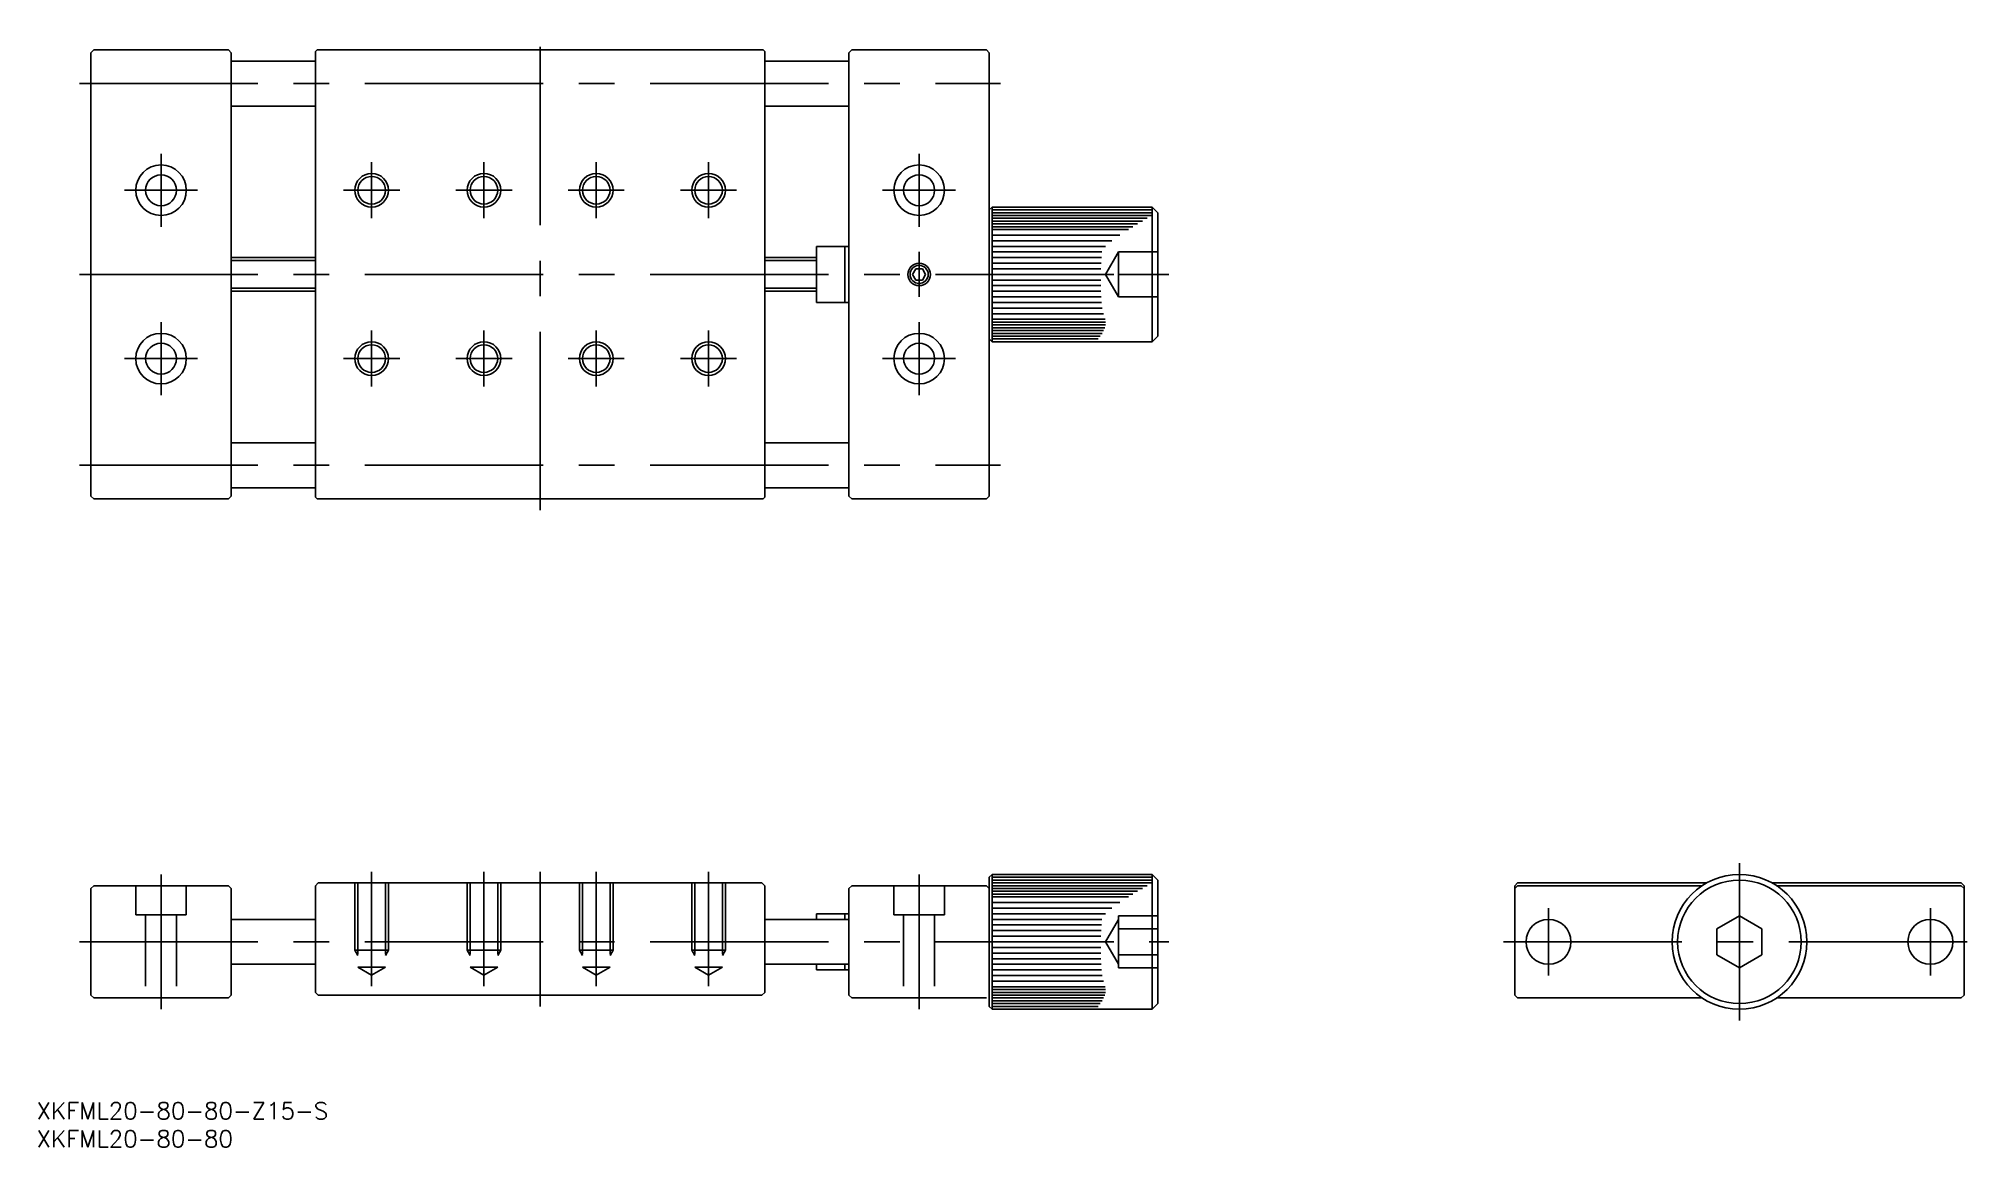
# Model space of a CAD drawing. Extents: x -303 to 42, y -37 to 161.
import ezdxf

# ---------------------------------------------------------------- set-up
doc = ezdxf.new("R2010")
doc.units = 0
doc.linetypes.add('CENTER', pattern=[50.8, 31.75, -6.35, 6.35, -6.35])
doc.linetypes.add('DASHED', pattern=[19.05, 12.7, -6.35])
doc.layers.get('0').update_dxf_attribs({"linetype": 'CONTINUOUS'})
doc.layers.add('CENTER', color=1, linetype='CONTINUOUS')
doc.styles.get("Standard").update_dxf_attribs({"font": 'txt.shx', "height": 3, "bigfont": 'bigfont.shx'})

msp = doc.modelspace()

# ---------------------------------------------------------------- linework, layer by layer
at = {"color": 7, "linetype": 'CONTINUOUS'}
for p, q in [((-293.09, 158.93), (-293.59, 158.43)), ((-269.09, 158.93), (-293.09, 158.93)), ((-269.09, 158.93), (-268.59, 158.43)), ((-253.29, 158.93), (-253.59, 158.63)), ((-253.29, 158.93), (-173.89, 158.93)), ((-173.59, 158.63), (-173.89, 158.93)), ((-158.09, 158.93), (-158.59, 158.43)), ((-158.09, 158.93), (-134.09, 158.93)), ((-134.09, 158.93), (-133.59, 158.43)), ((-293.59, 79.43), (-293.59, 158.43)), ((-268.59, 79.43), (-268.59, 158.43)), ((-253.59, 156.93), (-268.59, 156.93)), ((-253.59, 79.23), (-253.59, 158.63)), ((-173.59, 158.63), (-173.59, 79.23)), ((-158.59, 156.93), (-173.59, 156.93)), ((-158.59, 79.43), (-158.59, 158.43)), ((-133.59, 79.43), (-133.59, 158.43)), ((-253.59, 148.93), (-268.59, 148.93)), ((-158.59, 148.93), (-173.59, 148.93)), ((-133.09, 130.93), (-133.59, 130.43)), ((-133.59, 130.43), (-133.59, 107.43)), ((-133.09, 130.93), (-104.59, 130.93)), ((-133.09, 130.93), (-133.09, 106.93)), ((-133.09, 130.43), (-104.59, 130.43)), ((-104.59, 129.93), (-133.09, 129.93)), ((-133.09, 129.43), (-104.59, 129.43)), ((-105.46, 128.93), (-133.09, 128.93)), ((-133.09, 128.43), (-106.32, 128.43)), ((-107.17, 127.93), (-133.09, 127.93)), ((-104.59, 130.93), (-104.59, 106.93)), ((-103.59, 129.93), (-104.59, 130.93)), ((-103.59, 129.93), (-103.59, 107.93)), ((-133.09, 127.43), (-108, 127.43)), ((-108.82, 126.93), (-133.09, 126.93)), ((-133.09, 125.93), (-110.37, 125.93)), ((-111.78, 124.93), (-133.09, 124.93)), ((-268.59, 121.93), (-253.59, 121.93)), ((-173.59, 121.93), (-164.39, 121.93)), ((-164.39, 113.93), (-164.39, 123.93)), ((-164.39, 123.93), (-159.29, 123.93)), ((-159.29, 113.93), (-159.29, 123.93)), ((-159.29, 123.93), (-158.59, 123.93)), ((-133.09, 123.93), (-112.89, 123.93)), ((-113.53, 122.93), (-133.09, 122.93)), ((-133.09, 121.93), (-113.63, 121.93)), ((-113.68, 120.93), (-133.09, 120.93)), ((-146.66, 119.93), (-147.24, 118.93)), ((-147.24, 118.93), (-146.66, 117.93)), ((-145.51, 119.93), (-146.66, 119.93)), ((-146.66, 117.93), (-145.51, 117.93)), ((-144.93, 118.93), (-145.51, 119.93)), ((-145.51, 117.93), (-144.93, 118.93)), ((-133.09, 119.93), (-113.71, 119.93)), ((-113.72, 117.93), (-133.09, 117.93)), ((-268.59, 115.93), (-253.59, 115.93)), ((-173.59, 115.93), (-164.39, 115.93)), ((-164.39, 113.93), (-159.29, 113.93)), ((-159.29, 113.93), (-158.59, 113.93)), ((-133.09, 116.93), (-113.72, 116.93)), ((-113.7, 115.93), (-133.09, 115.93)), ((-133.09, 114.93), (-113.68, 114.93)), ((-113.63, 113.93), (-133.09, 113.93)), ((-113.51, 112.93), (-133.09, 112.93)), ((-133.09, 111.93), (-113.25, 111.93)), ((-112.96, 110.93), (-133.09, 110.93)), ((-133.09, 110.43), (-112.88, 110.43)), ((-133.09, 106.93), (-133.59, 107.43)), ((-112.89, 109.93), (-133.09, 109.93)), ((-133.09, 109.43), (-113.02, 109.43)), ((-113.23, 108.93), (-133.09, 108.93)), ((-133.09, 108.43), (-113.51, 108.43)), ((-113.85, 107.93), (-133.09, 107.93)), ((-133.09, 107.43), (-114.21, 107.43)), ((-104.59, 106.93), (-133.09, 106.93)), ((-104.59, 106.93), (-103.59, 107.93)), ((-253.59, 88.93), (-268.59, 88.93)), ((-158.59, 88.93), (-173.59, 88.93)), ((-293.09, 78.93), (-293.59, 79.43)), ((-268.59, 79.43), (-269.09, 78.93)), ((-253.59, 80.93), (-268.59, 80.93)), ((-158.59, 80.93), (-173.59, 80.93)), ((-158.09, 78.93), (-158.59, 79.43)), ((-133.59, 79.43), (-134.09, 78.93)), ((-293.09, 78.93), (-269.09, 78.93)), ((-253.59, 79.23), (-253.29, 78.93)), ((-173.89, 78.93), (-253.29, 78.93)), ((-173.59, 79.23), (-173.89, 78.93)), ((-134.09, 78.93), (-158.09, 78.93)), ((-253.09, 10.5), (-253.59, 10)), ((-174.09, 10.5), (-253.09, 10.5)), ((-174.09, 10.5), (-173.59, 10)), ((-133.09, 12), (-133.59, 11.5)), ((-133.59, 11.5), (-133.59, -11.5)), ((-133.09, 12), (-104.59, 12)), ((-133.09, 12), (-133.09, -12)), ((-133.09, 11.5), (-104.59, 11.5)), ((-104.59, 11), (-133.09, 11)), ((-133.09, 10.5), (-104.59, 10.5)), ((-104.59, 12), (-104.59, -12)), ((-103.59, 11), (-104.59, 12)), ((-103.59, 11), (-103.59, -11)), ((-39.5, 10.5), (-40, 10)), ((-5.81, 10.5), (-39.5, 10.5)), ((39.5, 10.5), (5.81, 10.5)), ((40, 10), (39.5, 10.5)), ((-293.09, 10), (-293.59, 9.5)), ((-293.59, 9.5), (-293.59, -9.5)), ((-269.09, 10), (-293.09, 10)), ((-269.09, 10), (-268.59, 9.5)), ((-268.59, -9.5), (-268.59, 9.5)), ((-253.59, 10), (-253.59, -9)), ((-173.59, -9), (-173.59, 10)), ((-158.59, 9.5), (-158.09, 10)), ((-158.59, 9.5), (-158.59, -9.5)), ((-134.09, 10), (-158.09, 10)), ((-134.09, 10), (-133.59, 9.5)), ((-133.59, -9.5), (-133.59, 9.5)), ((-105.46, 10), (-133.09, 10)), ((-133.09, 9.5), (-106.32, 9.5)), ((-107.17, 9), (-133.09, 9)), ((-133.09, 8.5), (-108, 8.5)), ((-108.82, 8), (-133.09, 8)), ((-133.09, 7), (-110.37, 7)), ((-40, 10), (-40, -9.5)), ((-39.5, 10), (-40, 9.5)), ((-6.63, 10), (-39.5, 10)), ((39.5, 10), (6.63, 10)), ((39.5, 10), (40, 9.5)), ((40, -9.5), (40, 10)), ((-268.59, 4), (-253.59, 4)), ((-173.59, 4), (-158.59, 4)), ((-164.39, 4), (-164.39, 5)), ((-164.39, 5), (-159.29, 5)), ((-159.29, 4), (-159.29, 5)), ((-159.29, 5), (-158.59, 5)), ((-111.78, 6), (-133.09, 6)), ((-133.09, 5), (-112.89, 5)), ((-113.53, 4), (-133.09, 4)), ((0, 4.62), (-4, 2.31)), ((4, 2.31), (0, 4.62)), ((-133.09, 3), (-113.63, 3)), ((-113.68, 2), (-133.09, 2)), ((-133.09, 1), (-113.71, 1)), ((-4, 2.31), (-4, -2.31)), ((4, -2.31), (4, 2.31)), ((-113.72, -1), (-133.09, -1)), ((-133.09, -2), (-113.72, -2)), ((-113.7, -3), (-133.09, -3)), ((-4, -2.31), (0, -4.62)), ((0, -4.62), (4, -2.31)), ((-268.59, -4), (-253.59, -4)), ((-173.59, -4), (-158.59, -4)), ((-164.39, -5), (-164.39, -4)), ((-164.39, -5), (-159.29, -5)), ((-159.29, -5), (-159.29, -4)), ((-159.29, -5), (-158.59, -5)), ((-133.09, -4), (-113.68, -4)), ((-113.63, -5), (-133.09, -5)), ((-113.51, -6), (-133.09, -6)), ((-293.09, -10), (-293.59, -9.5)), ((-293.09, -10), (-269.09, -10)), ((-268.59, -9.5), (-269.09, -10)), ((-253.59, -9), (-253.09, -9.5)), ((-253.09, -9.5), (-174.09, -9.5)), ((-173.59, -9), (-174.09, -9.5)), ((-158.59, -9.5), (-158.09, -10)), ((-158.09, -10), (-134.09, -10)), ((-133.09, -7), (-113.25, -7)), ((-112.96, -8), (-133.09, -8)), ((-133.09, -8.5), (-112.88, -8.5)), ((-112.89, -9), (-133.09, -9)), ((-133.09, -9.5), (-113.02, -9.5)), ((-113.23, -10), (-133.09, -10)), ((-39.5, -10), (-40, -9.5)), ((-39.5, -10), (-6.63, -10)), ((6.63, -10), (39.5, -10)), ((40, -9.5), (39.5, -10)), ((-133.09, -12), (-133.59, -11.5)), ((-133.09, -10.5), (-113.51, -10.5)), ((-113.85, -11), (-133.09, -11)), ((-133.09, -11.5), (-114.21, -11.5)), ((-104.59, -12), (-133.09, -12)), ((-104.59, -12), (-103.59, -11))]:
    msp.add_line(p, q, dxfattribs=at)
at = {"color": 3, "linetype": 'CONTINUOUS'}
for p, q in [((-268.59, 121.39), (-253.59, 121.39)), ((-173.59, 121.39), (-164.39, 121.39)), ((-268.59, 116.47), (-253.59, 116.47)), ((-173.59, 116.47), (-164.39, 116.47))]:
    msp.add_line(p, q, dxfattribs=at)
at = {"color": 3, "linetype": 'DASHED'}
for p, q in [((-110.59, 122.93), (-112.9, 118.93)), ((-103.59, 122.93), (-110.59, 122.93)), ((-110.59, 122.93), (-110.59, 114.93)), ((-110.59, 114.93), (-112.9, 118.93)), ((-110.59, 118.93), (-103.59, 118.93)), ((-110.59, 114.93), (-103.59, 114.93)), ((-246.59, 10.5), (-246.59, -1.5)), ((-246.05, 10.5), (-246.05, -4.5)), ((-241.13, 10.5), (-241.13, -4.5)), ((-240.59, 10.5), (-240.59, -1.5)), ((-226.59, 10.5), (-226.59, -1.5)), ((-226.05, 10.5), (-226.05, -4.5)), ((-221.13, 10.5), (-221.13, -4.5)), ((-220.59, 10.5), (-220.59, -1.5)), ((-206.59, 10.5), (-206.59, -1.5)), ((-206.05, 10.5), (-206.05, -4.5)), ((-201.13, 10.5), (-201.13, -4.5)), ((-200.59, 10.5), (-200.59, -1.5)), ((-186.59, 10.5), (-186.59, -1.5)), ((-186.05, 10.5), (-186.05, -4.5)), ((-181.13, 10.5), (-181.13, -4.5)), ((-180.59, 10.5), (-180.59, -1.5)), ((-285.59, 10), (-285.59, 4.8)), ((-276.59, 10), (-276.59, 4.8)), ((-150.59, 10), (-150.59, 4.8)), ((-141.59, 10), (-141.59, 4.8)), ((-276.59, 4.8), (-285.59, 4.8)), ((-283.84, 4.8), (-283.84, -10)), ((-278.34, 4.8), (-278.34, -10)), ((-141.59, 4.8), (-150.59, 4.8)), ((-148.84, 4.8), (-148.84, -10)), ((-143.34, 4.8), (-143.34, -10)), ((-110.59, 4), (-112.9, 0)), ((-110.59, 4.62), (-110.59, -4.62)), ((-103.59, 4.62), (-110.59, 4.62)), ((-103.59, 2.31), (-110.59, 2.31)), ((-240.59, -1.5), (-246.59, -1.5)), ((-246.59, -1.5), (-246.05, -2.44)), ((-240.59, -1.5), (-241.13, -2.44)), ((-220.59, -1.5), (-226.59, -1.5)), ((-226.59, -1.5), (-226.05, -2.44)), ((-220.59, -1.5), (-221.13, -2.44)), ((-200.59, -1.5), (-206.59, -1.5)), ((-206.59, -1.5), (-206.05, -2.44)), ((-200.59, -1.5), (-201.13, -2.44)), ((-180.59, -1.5), (-186.59, -1.5)), ((-186.59, -1.5), (-186.05, -2.44)), ((-180.59, -1.5), (-181.13, -2.44)), ((-110.59, -4), (-112.9, 0)), ((-103.59, -2.31), (-110.59, -2.31)), ((-241.13, -4.5), (-246.05, -4.5)), ((-246.05, -4.5), (-243.59, -5.92)), ((-241.13, -4.5), (-243.59, -5.92)), ((-221.13, -4.5), (-226.05, -4.5)), ((-226.05, -4.5), (-223.59, -5.92)), ((-221.13, -4.5), (-223.59, -5.92)), ((-201.13, -4.5), (-206.05, -4.5)), ((-206.05, -4.5), (-203.59, -5.92)), ((-201.13, -4.5), (-203.59, -5.92)), ((-181.13, -4.5), (-186.05, -4.5)), ((-186.05, -4.5), (-183.59, -5.92)), ((-181.13, -4.5), (-183.59, -5.92)), ((-103.59, -4.62), (-110.59, -4.62))]:
    msp.add_line(p, q, dxfattribs=at)
at = {"color": 7, "linetype": 'CONTINUOUS'}
for centre, radius in [((-281.09, 133.93), 4.5), ((-146.09, 133.93), 4.5), ((-281.09, 133.93), 2.75), ((-243.59, 133.93), 2.46), ((-223.59, 133.93), 2.46), ((-203.59, 133.93), 2.46), ((-183.59, 133.93), 2.46), ((-146.09, 133.93), 2.75), ((-146.09, 118.93), 1.62), ((-281.09, 103.93), 4.5), ((-146.09, 103.93), 4.5), ((-281.09, 103.93), 2.75), ((-243.59, 103.93), 2.46), ((-223.59, 103.93), 2.46), ((-203.59, 103.93), 2.46), ((-183.59, 103.93), 2.46), ((-146.09, 103.93), 2.75), ((0, 0), 12), ((0, 0), 11), ((-34, 0), 4), ((34, 0), 4)]:
    msp.add_circle(centre, radius, dxfattribs=at)
at = {"color": 3, "linetype": 'CONTINUOUS'}
for centre, radius in [((-243.59, 133.93), 3), ((-223.59, 133.93), 3), ((-203.59, 133.93), 3), ((-183.59, 133.93), 3), ((-146.09, 118.93), 2), ((-243.59, 103.93), 3), ((-223.59, 103.93), 3), ((-203.59, 103.93), 3), ((-183.59, 103.93), 3)]:
    msp.add_circle(centre, radius, dxfattribs=at)
at = {"layer": 'CENTER', "color": 1, "linetype": 'CENTER'}
for p, q in [((-213.59, 76.93), (-213.59, 160.93)), ((-295.59, 152.93), (-131.59, 152.93)), ((-281.09, 140.43), (-281.09, 127.43)), ((-243.59, 138.93), (-243.59, 128.93)), ((-223.59, 138.93), (-223.59, 128.93)), ((-203.59, 138.93), (-203.59, 128.93)), ((-183.59, 138.93), (-183.59, 128.93)), ((-146.09, 140.43), (-146.09, 127.43)), ((-274.59, 133.93), (-287.59, 133.93)), ((-248.59, 133.93), (-238.59, 133.93)), ((-228.59, 133.93), (-218.59, 133.93)), ((-208.59, 133.93), (-198.59, 133.93)), ((-188.59, 133.93), (-178.59, 133.93)), ((-139.59, 133.93), (-152.59, 133.93)), ((-146.09, 122.93), (-146.09, 114.93)), ((-295.59, 118.93), (-101.59, 118.93)), ((-281.09, 110.43), (-281.09, 97.43)), ((-146.09, 110.43), (-146.09, 97.43)), ((-243.59, 108.93), (-243.59, 98.93)), ((-223.59, 108.93), (-223.59, 98.93)), ((-203.59, 108.93), (-203.59, 98.93)), ((-183.59, 108.93), (-183.59, 98.93)), ((-274.59, 103.93), (-287.59, 103.93)), ((-248.59, 103.93), (-238.59, 103.93)), ((-228.59, 103.93), (-218.59, 103.93)), ((-208.59, 103.93), (-198.59, 103.93)), ((-188.59, 103.93), (-178.59, 103.93)), ((-139.59, 103.93), (-152.59, 103.93)), ((-295.59, 84.93), (-131.59, 84.93)), ((0, 14), (0, -14)), ((-281.09, 12), (-281.09, -12)), ((-243.59, 12.5), (-243.59, -7.92)), ((-223.59, 12.5), (-223.59, -7.92)), ((-213.59, 12.5), (-213.59, -11.5)), ((-203.59, 12.5), (-203.59, -7.92)), ((-183.59, 12.5), (-183.59, -7.92)), ((-146.09, 12), (-146.09, -12)), ((-34, 6), (-34, -6)), ((34, 6), (34, -6)), ((-295.59, 0), (-101.59, 0)), ((-42, 0), (42, 0))]:
    msp.add_line(p, q, dxfattribs=at)

# ---------------------------------------------------------------- texts
at = {"color": 7, "linetype": 'CONTINUOUS'}
for s, p in [('XKFML20-80-80-Z15-S', (-303.26, -31.61)), ('XKFML20-80-80', (-303.26, -36.61))]:
    msp.add_text(s, height=3, dxfattribs=at).set_placement(p)

doc.saveas('drawing.dxf')
